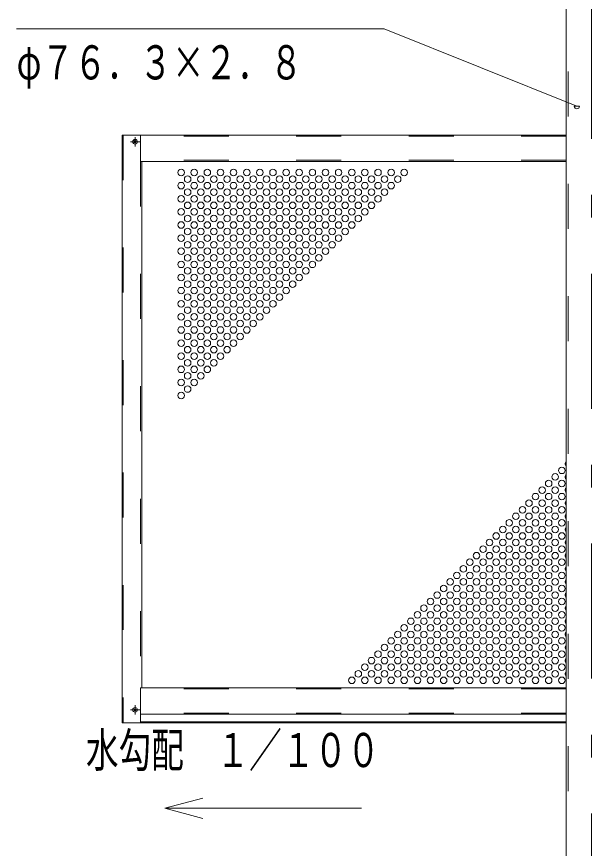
# Model space of a CAD drawing. Units: millimetres, scale not verified. Extents: x -37128 to 37128, y -14700 to 14700.
# Drawn here: x 20389 to 23453, y 969 to 5406 of the extents above; entities that cross this region are included whole.
import ezdxf
from ezdxf.enums import TextEntityAlignment as Align

# ---------------------------------------------------------------- set-up
doc = ezdxf.new("R2010")
doc.units = ezdxf.units.MM
doc.header["$LTSCALE"] = 60
doc.linetypes.add('USER2', pattern=[10, 4, -6])
doc.linetypes.add('USER3', pattern=[24, 12, -5, 2, -5])
for name, color, linetype, lineweight in [('0-6_2-0BOLD', 7, 'Continuous', 18), ('0-7_2-1HIDDEN', 3, 'USER2', 18), ('0-8_2-2CENTER', 3, 'USER3', 18), ('0-9_2-4THIN', 4, 'Continuous', 18), ('0-A_2-5DIM', 3, 'Continuous', 18)]:
    doc.layers.add(name, color=color, linetype=linetype, lineweight=lineweight)
doc.styles.add('ＭＳ ゴシック', font='')
doc.styles.get('ＭＳ ゴシック').set_extended_font_data('MS Gothic')

msp = doc.modelspace()

# ---------------------------------------------------------------- linework, layer by layer
at = {"layer": '0-6_2-0BOLD'}
for p, q in [((23319.43, 5704.38), (23319.43, 657.9)), ((20950.45, 4773.9), (20950.45, 1637.9)), ((23319.43, 4773.9), (20950.45, 4773.9)), ((21049.85, 4633.9), (21049.85, 4773.9)), ((21018.12, 4739.63), (21016.05, 4741.77)), ((21018.12, 4738.17), (21016.05, 4736.03)), ((21019.72, 4741.23), (21017.58, 4743.3)), ((21019.72, 4736.57), (21017.58, 4734.5)), ((21021.18, 4741.23), (21023.32, 4743.3)), ((21021.18, 4736.57), (21023.32, 4734.5)), ((21022.78, 4739.63), (21024.85, 4741.77)), ((21022.78, 4738.17), (21024.85, 4736.03)), ((23319.43, 4633.9), (21049.85, 4633.9)), ((21055.45, 4633.9), (21055.45, 1824.8)), ((21018.12, 1708.63), (21016.05, 1710.77)), ((21018.12, 1707.17), (21016.05, 1705.03)), ((21019.72, 1710.23), (21017.58, 1712.3)), ((21019.72, 1705.57), (21017.58, 1703.5)), ((21021.18, 1710.23), (21023.32, 1712.3)), ((21021.18, 1705.57), (21023.32, 1703.5)), ((21022.78, 1708.63), (21024.85, 1710.77)), ((21022.78, 1707.17), (21024.85, 1705.03)), ((23319.43, 1684.8), (21049.85, 1684.8)), ((23319.43, 1643.5), (21049.85, 1643.5)), ((23319.43, 1637.9), (20950.45, 1637.9))]:
    msp.add_line(p, q, dxfattribs=at)
msp.add_lwpolyline([(23319.43, 1824.8), (21049.85, 1824.8), (21049.85, 1637.9)], dxfattribs=at)
for centre in [(21020.45, 4738.9), (21020.45, 1707.9)]:
    msp.add_circle(centre, 12.39, dxfattribs=at)
for centre, radius, start, end in [((21020.45, 4738.9), 5.25, 123.11206, 146.88794), ((21020.45, 4738.9), 5.25, 213.11206, 236.88794), ((21017.36, 4738.9), 1.05, 315.99959, 44.00041), ((21020.45, 4741.99), 1.05, 225.99959, 314.00041), ((21020.45, 4735.81), 1.05, 45.99959, 134.00041), ((21023.54, 4738.9), 1.05, 135.99959, 224.00041), ((21020.45, 4738.9), 5.25, 33.11206, 56.88794), ((21020.45, 4738.9), 5.25, 303.11206, 326.88794), ((21020.45, 1707.9), 5.25, 123.11206, 146.88794), ((21020.45, 1707.9), 5.25, 213.11206, 236.88794), ((21017.36, 1707.9), 1.05, 315.99959, 44.00041), ((21020.45, 1710.99), 1.05, 225.99959, 314.00041), ((21020.45, 1704.81), 1.05, 45.99959, 134.00041), ((21023.54, 1707.9), 1.05, 135.99959, 224.00041), ((21020.45, 1707.9), 5.25, 33.11206, 56.88794), ((21020.45, 1707.9), 5.25, 303.11206, 326.88794)]:
    msp.add_arc(centre, radius, start, end, dxfattribs=at)
at = {"layer": '0-7_2-1HIDDEN'}
for p, q in [((23329.23, 5714.18), (23329.23, 657.9)), ((20956.05, 4773.9), (20956.05, 1637.9)), ((23319.43, 4768.3), (21049.85, 4768.3)), ((23319.43, 4639.5), (21049.85, 4639.5)), ((21049.85, 4633.9), (21049.85, 1824.8)), ((23319.43, 1819.2), (21049.85, 1819.2)), ((23319.43, 1690.4), (21049.85, 1690.4))]:
    msp.add_line(p, q, dxfattribs=at)
at = {"layer": '0-8_2-2CENTER'}
for p, q in [((23452.95, -1005.48), (23452.95, 8168.6)), ((21020.45, 4763.68), (21020.45, 4714.12)), ((20995.67, 4738.9), (21045.23, 4738.9)), ((21020.45, 1732.68), (21020.45, 1683.12)), ((20995.67, 1707.9), (21045.23, 1707.9))]:
    msp.add_line(p, q, dxfattribs=at)
at = {"layer": '0-9_2-4THIN'}
for centre in [(21265.43, 4574.4), (21335.43, 4574.4), (21405.43, 4574.4), (21475.43, 4574.4), (21545.43, 4574.4), (21615.43, 4574.4), (21685.43, 4574.4), (21755.43, 4574.4), (21825.43, 4574.4), (21895.43, 4574.4), (21965.43, 4574.4), (22035.43, 4574.4), (22105.43, 4574.4), (22175.43, 4574.4), (22245.43, 4574.4), (22315.43, 4574.4), (22385.43, 4574.4), (22455.43, 4574.4), (21300.43, 4539.4), (21370.43, 4539.4), (21440.43, 4539.4), (21510.43, 4539.4), (21580.43, 4539.4), (21650.43, 4539.4), (21720.43, 4539.4), (21790.43, 4539.4), (21860.43, 4539.4), (21930.43, 4539.4), (22000.43, 4539.4), (22070.43, 4539.4), (22140.43, 4539.4), (22210.43, 4539.4), (22280.43, 4539.4), (22350.43, 4539.4), (22420.43, 4539.4), (21265.43, 4504.4), (21300.43, 4469.4), (21335.43, 4504.4), (21370.43, 4469.4), (21405.43, 4504.4), (21440.43, 4469.4), (21475.43, 4504.4), (21510.43, 4469.4), (21545.43, 4504.4), (21580.43, 4469.4), (21615.43, 4504.4), (21650.43, 4469.4), (21685.43, 4504.4), (21720.43, 4469.4), (21755.43, 4504.4), (21790.43, 4469.4), (21825.43, 4504.4), (21860.43, 4469.4), (21895.43, 4504.4), (21930.43, 4469.4), (21965.43, 4504.4), (22000.43, 4469.4), (22035.43, 4504.4), (22070.43, 4469.4), (22105.43, 4504.4), (22140.43, 4469.4), (22175.43, 4504.4), (22210.43, 4469.4), (22245.43, 4504.4), (22280.43, 4469.4), (22315.43, 4504.4), (22350.43, 4469.4), (22385.43, 4504.4), (21265.43, 4434.4), (21335.43, 4434.4), (21405.43, 4434.4), (21475.43, 4434.4), (21545.43, 4434.4), (21615.43, 4434.4), (21685.43, 4434.4), (21755.43, 4434.4), (21825.43, 4434.4), (21895.43, 4434.4), (21965.43, 4434.4), (22035.43, 4434.4), (22105.43, 4434.4), (22175.43, 4434.4), (22245.43, 4434.4), (22315.43, 4434.4), (21300.43, 4399.4), (21370.43, 4399.4), (21440.43, 4399.4), (21510.43, 4399.4), (21580.43, 4399.4), (21650.43, 4399.4), (21720.43, 4399.4), (21790.43, 4399.4), (21860.43, 4399.4), (21930.43, 4399.4), (22000.43, 4399.4), (22070.43, 4399.4), (22140.43, 4399.4), (22210.43, 4399.4), (22280.43, 4399.4), (21265.43, 4364.4), (21335.43, 4364.4), (21405.43, 4364.4), (21475.43, 4364.4), (21545.43, 4364.4), (21615.43, 4364.4), (21685.43, 4364.4), (21755.43, 4364.4), (21825.43, 4364.4), (21895.43, 4364.4), (21965.43, 4364.4), (22035.43, 4364.4), (22105.43, 4364.4), (22175.43, 4364.4), (22245.43, 4364.4), (21265.43, 4294.4), (21300.43, 4329.4), (21335.43, 4294.4), (21370.43, 4329.4), (21405.43, 4294.4), (21440.43, 4329.4), (21475.43, 4294.4), (21510.43, 4329.4), (21545.43, 4294.4), (21580.43, 4329.4), (21615.43, 4294.4), (21650.43, 4329.4), (21685.43, 4294.4), (21720.43, 4329.4), (21755.43, 4294.4), (21790.43, 4329.4), (21825.43, 4294.4), (21860.43, 4329.4), (21895.43, 4294.4), (21930.43, 4329.4), (21965.43, 4294.4), (22000.43, 4329.4), (22035.43, 4294.4), (22070.43, 4329.4), (22105.43, 4294.4), (22140.43, 4329.4), (22175.43, 4294.4), (22210.43, 4329.4), (21300.43, 4259.4), (21370.43, 4259.4), (21440.43, 4259.4), (21510.43, 4259.4), (21580.43, 4259.4), (21650.43, 4259.4), (21720.43, 4259.4), (21790.43, 4259.4), (21860.43, 4259.4), (21930.43, 4259.4), (22000.43, 4259.4), (22070.43, 4259.4), (22140.43, 4259.4), (21265.43, 4224.4), (21335.43, 4224.4), (21405.43, 4224.4), (21475.43, 4224.4), (21545.43, 4224.4), (21615.43, 4224.4), (21685.43, 4224.4), (21755.43, 4224.4), (21825.43, 4224.4), (21895.43, 4224.4), (21965.43, 4224.4), (22035.43, 4224.4), (22105.43, 4224.4), (21265.43, 4154.4), (21300.43, 4189.4), (21335.43, 4154.4), (21370.43, 4189.4), (21405.43, 4154.4), (21440.43, 4189.4), (21475.43, 4154.4), (21510.43, 4189.4), (21545.43, 4154.4), (21580.43, 4189.4), (21615.43, 4154.4), (21650.43, 4189.4), (21685.43, 4154.4), (21720.43, 4189.4), (21755.43, 4154.4), (21790.43, 4189.4), (21825.43, 4154.4), (21860.43, 4189.4), (21895.43, 4154.4), (21930.43, 4189.4), (21965.43, 4154.4), (22000.43, 4189.4), (22035.43, 4154.4), (22070.43, 4189.4), (21300.43, 4119.4), (21370.43, 4119.4), (21440.43, 4119.4), (21510.43, 4119.4), (21580.43, 4119.4), (21650.43, 4119.4), (21720.43, 4119.4), (21790.43, 4119.4), (21860.43, 4119.4), (21930.43, 4119.4), (22000.43, 4119.4), (21265.43, 4084.4), (21335.43, 4084.4), (21405.43, 4084.4), (21475.43, 4084.4), (21545.43, 4084.4), (21615.43, 4084.4), (21685.43, 4084.4), (21755.43, 4084.4), (21825.43, 4084.4), (21895.43, 4084.4), (21965.43, 4084.4), (21300.43, 4049.4), (21370.43, 4049.4), (21440.43, 4049.4), (21510.43, 4049.4), (21580.43, 4049.4), (21650.43, 4049.4), (21720.43, 4049.4), (21790.43, 4049.4), (21860.43, 4049.4), (21930.43, 4049.4), (21265.43, 4014.4), (21300.43, 3979.4), (21335.43, 4014.4), (21370.43, 3979.4), (21405.43, 4014.4), (21440.43, 3979.4), (21475.43, 4014.4), (21510.43, 3979.4), (21545.43, 4014.4), (21580.43, 3979.4), (21615.43, 4014.4), (21650.43, 3979.4), (21685.43, 4014.4), (21720.43, 3979.4), (21755.43, 4014.4), (21790.43, 3979.4), (21825.43, 4014.4), (21860.43, 3979.4), (21895.43, 4014.4), (21265.43, 3944.4), (21335.43, 3944.4), (21405.43, 3944.4), (21475.43, 3944.4), (21545.43, 3944.4), (21615.43, 3944.4), (21685.43, 3944.4), (21755.43, 3944.4), (21825.43, 3944.4), (21300.43, 3909.4), (21370.43, 3909.4), (21440.43, 3909.4), (21510.43, 3909.4), (21580.43, 3909.4), (21650.43, 3909.4), (21720.43, 3909.4), (21790.43, 3909.4), (21265.43, 3874.4), (21335.43, 3874.4), (21405.43, 3874.4), (21475.43, 3874.4), (21545.43, 3874.4), (21615.43, 3874.4), (21685.43, 3874.4), (21755.43, 3874.4), (21265.43, 3804.4), (21300.43, 3839.4), (21335.43, 3804.4), (21370.43, 3839.4), (21405.43, 3804.4), (21440.43, 3839.4), (21475.43, 3804.4), (21510.43, 3839.4), (21545.43, 3804.4), (21580.43, 3839.4), (21615.43, 3804.4), (21650.43, 3839.4), (21685.43, 3804.4), (21720.43, 3839.4), (21300.43, 3769.4), (21370.43, 3769.4), (21440.43, 3769.4), (21510.43, 3769.4), (21580.43, 3769.4), (21650.43, 3769.4), (21265.43, 3734.4), (21335.43, 3734.4), (21405.43, 3734.4), (21475.43, 3734.4), (21545.43, 3734.4), (21615.43, 3734.4), (21300.43, 3699.4), (21370.43, 3699.4), (21440.43, 3699.4), (21510.43, 3699.4), (21580.43, 3699.4), (21265.43, 3664.4), (21300.43, 3629.4), (21335.43, 3664.4), (21370.43, 3629.4), (21405.43, 3664.4), (21440.43, 3629.4), (21475.43, 3664.4), (21510.43, 3629.4), (21545.43, 3664.4), (21265.43, 3594.4), (21335.43, 3594.4), (21405.43, 3594.4), (21475.43, 3594.4), (21300.43, 3559.4), (21370.43, 3559.4), (21440.43, 3559.4), (21265.43, 3524.4), (21300.43, 3489.4), (21335.43, 3524.4), (21370.43, 3489.4), (21405.43, 3524.4), (21265.43, 3454.4), (21335.43, 3454.4), (21300.43, 3419.4), (21265.43, 3384.4), (23295.43, 2985.4), (23225.43, 2915.4), (23260.43, 2950.4), (23295.43, 2915.4), (23190.43, 2880.4), (23260.43, 2880.4), (23155.43, 2845.4), (23225.43, 2845.4), (23295.43, 2845.4), (23120.43, 2810.4), (23190.43, 2810.4), (23260.43, 2810.4), (23050.43, 2740.4), (23085.43, 2775.4), (23120.43, 2740.4), (23155.43, 2775.4), (23190.43, 2740.4), (23225.43, 2775.4), (23260.43, 2740.4), (23295.43, 2775.4), (23015.43, 2705.4), (23085.43, 2705.4), (23155.43, 2705.4), (23225.43, 2705.4), (23295.43, 2705.4), (22980.43, 2670.4), (23050.43, 2670.4), (23120.43, 2670.4), (23190.43, 2670.4), (23260.43, 2670.4), (22910.43, 2600.4), (22945.43, 2635.4), (22980.43, 2600.4), (23015.43, 2635.4), (23050.43, 2600.4), (23085.43, 2635.4), (23120.43, 2600.4), (23155.43, 2635.4), (23190.43, 2600.4), (23225.43, 2635.4), (23260.43, 2600.4), (23295.43, 2635.4), (22875.43, 2565.4), (22945.43, 2565.4), (23015.43, 2565.4), (23085.43, 2565.4), (23155.43, 2565.4), (23225.43, 2565.4), (23295.43, 2565.4), (22840.43, 2530.4), (22910.43, 2530.4), (22980.43, 2530.4), (23050.43, 2530.4), (23120.43, 2530.4), (23190.43, 2530.4), (23260.43, 2530.4), (22805.43, 2495.4), (22875.43, 2495.4), (22945.43, 2495.4), (23015.43, 2495.4), (23085.43, 2495.4), (23155.43, 2495.4), (23225.43, 2495.4), (23295.43, 2495.4), (22735.43, 2425.4), (22770.43, 2460.4), (22805.43, 2425.4), (22840.43, 2460.4), (22875.43, 2425.4), (22910.43, 2460.4), (22945.43, 2425.4), (22980.43, 2460.4), (23015.43, 2425.4), (23050.43, 2460.4), (23085.43, 2425.4), (23120.43, 2460.4), (23155.43, 2425.4), (23190.43, 2460.4), (23225.43, 2425.4), (23260.43, 2460.4), (23295.43, 2425.4), (22700.43, 2390.4), (22770.43, 2390.4), (22840.43, 2390.4), (22910.43, 2390.4), (22980.43, 2390.4), (23050.43, 2390.4), (23120.43, 2390.4), (23190.43, 2390.4), (23260.43, 2390.4), (22665.43, 2355.4), (22735.43, 2355.4), (22805.43, 2355.4), (22875.43, 2355.4), (22945.43, 2355.4), (23015.43, 2355.4), (23085.43, 2355.4), (23155.43, 2355.4), (23225.43, 2355.4), (23295.43, 2355.4), (22630.43, 2320.4), (22700.43, 2320.4), (22770.43, 2320.4), (22840.43, 2320.4), (22910.43, 2320.4), (22980.43, 2320.4), (23050.43, 2320.4), (23120.43, 2320.4), (23190.43, 2320.4), (23260.43, 2320.4), (22560.43, 2250.4), (22595.43, 2285.4), (22630.43, 2250.4), (22665.43, 2285.4), (22700.43, 2250.4), (22735.43, 2285.4), (22770.43, 2250.4), (22805.43, 2285.4), (22840.43, 2250.4), (22875.43, 2285.4), (22910.43, 2250.4), (22945.43, 2285.4), (22980.43, 2250.4), (23015.43, 2285.4), (23050.43, 2250.4), (23085.43, 2285.4), (23120.43, 2250.4), (23155.43, 2285.4), (23190.43, 2250.4), (23225.43, 2285.4), (23260.43, 2250.4), (23295.43, 2285.4), (22525.43, 2215.4), (22595.43, 2215.4), (22665.43, 2215.4), (22735.43, 2215.4), (22805.43, 2215.4), (22875.43, 2215.4), (22945.43, 2215.4), (23015.43, 2215.4), (23085.43, 2215.4), (23155.43, 2215.4), (23225.43, 2215.4), (23295.43, 2215.4), (22490.43, 2180.4), (22560.43, 2180.4), (22630.43, 2180.4), (22700.43, 2180.4), (22770.43, 2180.4), (22840.43, 2180.4), (22910.43, 2180.4), (22980.43, 2180.4), (23050.43, 2180.4), (23120.43, 2180.4), (23190.43, 2180.4), (23260.43, 2180.4), (22455.43, 2145.4), (22525.43, 2145.4), (22595.43, 2145.4), (22665.43, 2145.4), (22735.43, 2145.4), (22805.43, 2145.4), (22875.43, 2145.4), (22945.43, 2145.4), (23015.43, 2145.4), (23085.43, 2145.4), (23155.43, 2145.4), (23225.43, 2145.4), (23295.43, 2145.4), (22385.43, 2075.4), (22420.43, 2110.4), (22455.43, 2075.4), (22490.43, 2110.4), (22525.43, 2075.4), (22560.43, 2110.4), (22595.43, 2075.4), (22630.43, 2110.4), (22665.43, 2075.4), (22700.43, 2110.4), (22735.43, 2075.4), (22770.43, 2110.4), (22805.43, 2075.4), (22840.43, 2110.4), (22875.43, 2075.4), (22910.43, 2110.4), (22945.43, 2075.4), (22980.43, 2110.4), (23015.43, 2075.4), (23050.43, 2110.4), (23085.43, 2075.4), (23120.43, 2110.4), (23155.43, 2075.4), (23190.43, 2110.4), (23225.43, 2075.4), (23260.43, 2110.4), (23295.43, 2075.4), (22350.43, 2040.4), (22420.43, 2040.4), (22490.43, 2040.4), (22560.43, 2040.4), (22630.43, 2040.4), (22700.43, 2040.4), (22770.43, 2040.4), (22840.43, 2040.4), (22910.43, 2040.4), (22980.43, 2040.4), (23050.43, 2040.4), (23120.43, 2040.4), (23190.43, 2040.4), (23260.43, 2040.4), (22315.43, 2005.4), (22385.43, 2005.4), (22455.43, 2005.4), (22525.43, 2005.4), (22595.43, 2005.4), (22665.43, 2005.4), (22735.43, 2005.4), (22805.43, 2005.4), (22875.43, 2005.4), (22945.43, 2005.4), (23015.43, 2005.4), (23085.43, 2005.4), (23155.43, 2005.4), (23225.43, 2005.4), (23295.43, 2005.4), (22245.43, 1935.4), (22280.43, 1970.4), (22315.43, 1935.4), (22350.43, 1970.4), (22385.43, 1935.4), (22420.43, 1970.4), (22455.43, 1935.4), (22490.43, 1970.4), (22525.43, 1935.4), (22560.43, 1970.4), (22595.43, 1935.4), (22630.43, 1970.4), (22665.43, 1935.4), (22700.43, 1970.4), (22735.43, 1935.4), (22770.43, 1970.4), (22805.43, 1935.4), (22840.43, 1970.4), (22875.43, 1935.4), (22910.43, 1970.4), (22945.43, 1935.4), (22980.43, 1970.4), (23015.43, 1935.4), (23050.43, 1970.4), (23085.43, 1935.4), (23120.43, 1970.4), (23155.43, 1935.4), (23190.43, 1970.4), (23225.43, 1935.4), (23260.43, 1970.4), (23295.43, 1935.4), (22210.43, 1900.4), (22280.43, 1900.4), (22350.43, 1900.4), (22420.43, 1900.4), (22490.43, 1900.4), (22560.43, 1900.4), (22630.43, 1900.4), (22700.43, 1900.4), (22770.43, 1900.4), (22840.43, 1900.4), (22910.43, 1900.4), (22980.43, 1900.4), (23050.43, 1900.4), (23120.43, 1900.4), (23190.43, 1900.4), (23260.43, 1900.4), (22175.43, 1865.4), (22245.43, 1865.4), (22315.43, 1865.4), (22385.43, 1865.4), (22455.43, 1865.4), (22525.43, 1865.4), (22595.43, 1865.4), (22665.43, 1865.4), (22735.43, 1865.4), (22805.43, 1865.4), (22875.43, 1865.4), (22945.43, 1865.4), (23015.43, 1865.4), (23085.43, 1865.4), (23155.43, 1865.4), (23225.43, 1865.4), (23295.43, 1865.4)]:
    msp.add_circle(centre, 17.5, dxfattribs=at)
for centre in [(23330.43, 3020.4), (23330.43, 2950.4), (23330.43, 2880.4), (23330.43, 2810.4), (23330.43, 2740.4), (23330.43, 2670.4), (23330.43, 2600.4), (23330.43, 2530.4), (23330.43, 2460.4), (23330.43, 2390.4), (23330.43, 2320.4), (23330.43, 2250.4), (23330.43, 2180.4), (23330.43, 2110.4), (23330.43, 2040.4), (23330.43, 1970.4), (23330.43, 1900.4)]:
    msp.add_arc(centre, 17.5, 128.939, 231.061, dxfattribs=at)
at = {"layer": '0-A_2-5DIM'}
for p, q in [((20388.65, 5341.46), (22348.65, 5341.46)), ((22348.65, 5341.47), (23375.93, 4928.47)), ((23389.93, 4928.47), (23361.93, 4928.47)), ((21177.94, 1182.9), (22227.94, 1182.9))]:
    msp.add_line(p, q, dxfattribs=at)
msp.add_lwpolyline([(21380.78, 1237.25), (21177.94, 1182.9), (21380.78, 1128.55)], dxfattribs=at)
msp.add_arc((23375.93, 4928.47), 14, 180, 0, dxfattribs=at)

# ---------------------------------------------------------------- texts
at = {"layer": '0-A_2-5DIM', "color": 7, "style": 'ＭＳ ゴシック', "width": 0.7}
for s, p in [('φ７６．３×２．８', (20388.65, 5016.33)), ('水勾配\u3000１／１００', (20757.94, 1347.77))]:
    msp.add_text(s, height=182.3, dxfattribs=at).set_placement(p, align=Align.BOTTOM_LEFT)

doc.saveas('drawing.dxf')
